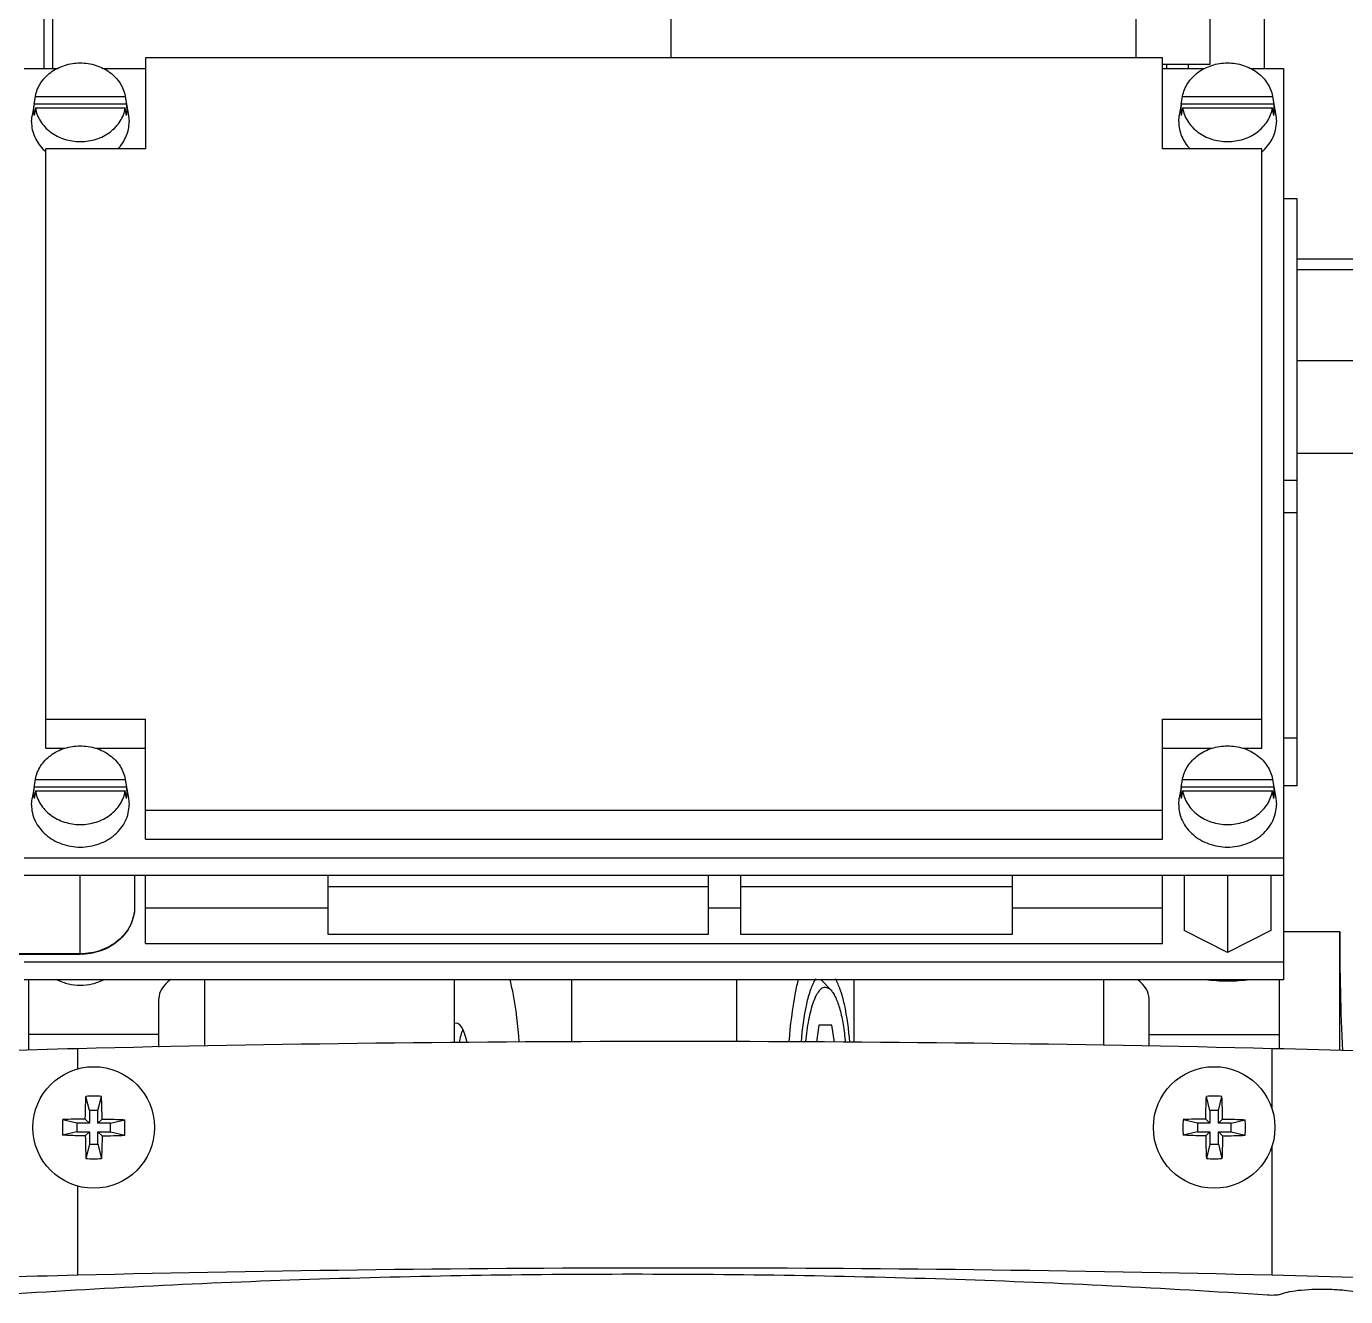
# Model space of a CAD drawing. Header units: millimetres. Extents: x 0 to 841, y 0 to 594.
# Drawn here: x 252.06 to 282.43, y 223.66 to 252.91 of the extents above; entities that cross this region are included whole.
import ezdxf

# ---------------------------------------------------------------- set-up
doc = ezdxf.new("R2010")
doc.units = ezdxf.units.MM
doc.header["$LTSCALE"] = 46.255
doc.layers.get('0').update_dxf_attribs({"linetype": 'CONTINUOUS'})
doc.layers.add('AXIS', color=7, linetype='CONTINUOUS')

msp = doc.modelspace()

# ---------------------------------------------------------------- linework, layer by layer
at = {"color": 7, "linetype": 'CONTINUOUS'}
for p, q in [((280.556, 263.75), (280.556, 251.942)), ((252.456, 263.561), (252.456, 251.942)), ((252.656, 259.391), (252.656, 251.942)), ((279.306, 258.53), (279.306, 252.03)), ((266.906, 252.184), (266.906, 254.678)), ((277.606, 252.184), (277.606, 254.678)), ((278.214, 252.184), (254.798, 252.184)), ((254.798, 252.184), (254.798, 250.089)), ((278.214, 250.089), (278.214, 252.184)), ((252.006, 251.942), (252.769, 251.942)), ((253.828, 251.942), (254.798, 251.942)), ((279.306, 252.03), (278.214, 252.03)), ((278.214, 251.942), (279.185, 251.942)), ((280.244, 251.942), (281.006, 251.942)), ((281.006, 251.942), (281.006, 230.955)), ((252.232, 251.117), (252.263, 251.292)), ((252.263, 251.292), (252.264, 251.3)), ((252.263, 251.292), (254.334, 251.292)), ((254.332, 251.3), (254.334, 251.292)), ((254.334, 251.292), (254.364, 251.117)), ((278.648, 251.117), (278.679, 251.292)), ((278.679, 251.292), (278.68, 251.3)), ((278.679, 251.292), (280.75, 251.292)), ((280.748, 251.3), (280.75, 251.292)), ((280.75, 251.292), (280.78, 251.117)), ((252.232, 251.117), (252.186, 250.86)), ((254.364, 251.117), (252.232, 251.117)), ((252.263, 251.033), (252.232, 250.858)), ((252.263, 251.033), (254.334, 251.033)), ((254.364, 250.858), (254.334, 251.033)), ((254.365, 251.117), (254.41, 250.86)), ((278.648, 251.117), (278.602, 250.86)), ((280.78, 251.117), (278.648, 251.117)), ((278.679, 251.033), (278.648, 250.858)), ((278.679, 251.033), (280.75, 251.033)), ((280.78, 250.858), (280.75, 251.033)), ((280.781, 251.117), (280.826, 250.86)), ((252.173, 250.713), (252.186, 250.86)), ((254.41, 250.86), (254.423, 250.713)), ((278.589, 250.713), (278.602, 250.86)), ((280.826, 250.86), (280.839, 250.713)), ((254.798, 250.089), (252.506, 250.089)), ((252.506, 236.284), (252.506, 250.089)), ((280.506, 250.089), (278.214, 250.089)), ((280.506, 236.284), (280.506, 250.089)), ((281.006, 248.944), (281.306, 248.944)), ((281.306, 248.944), (281.306, 235.416)), ((281.306, 247.555), (282.756, 247.555)), ((281.306, 243.083), (283.489, 243.083)), ((281.306, 242.449), (281.006, 242.449)), ((281.006, 241.712), (281.306, 241.712)), ((252.506, 236.959), (254.798, 236.959)), ((254.798, 234.188), (254.798, 236.959)), ((278.214, 236.959), (280.506, 236.959)), ((278.214, 234.188), (278.214, 236.959)), ((281.306, 236.516), (281.006, 236.516)), ((252.506, 236.284), (252.94, 236.284)), ((253.656, 236.284), (254.798, 236.284)), ((278.214, 236.284), (279.356, 236.284)), ((280.072, 236.284), (280.506, 236.284)), ((252.232, 235.39), (252.263, 235.565)), ((252.263, 235.565), (252.264, 235.572)), ((252.263, 235.565), (254.334, 235.565)), ((254.332, 235.572), (254.334, 235.565)), ((254.334, 235.565), (254.364, 235.39)), ((278.648, 235.39), (278.679, 235.565)), ((278.679, 235.565), (278.68, 235.572)), ((278.679, 235.565), (280.75, 235.565)), ((280.748, 235.572), (280.75, 235.565)), ((280.75, 235.565), (280.78, 235.39)), ((252.173, 234.985), (252.186, 235.132)), ((252.232, 235.39), (252.186, 235.132)), ((254.364, 235.39), (252.232, 235.39)), ((252.263, 235.305), (252.232, 235.13)), ((252.263, 235.305), (254.334, 235.305)), ((254.364, 235.13), (254.334, 235.305)), ((254.365, 235.39), (254.41, 235.132)), ((254.41, 235.132), (254.423, 234.985)), ((278.589, 234.985), (278.602, 235.132)), ((278.648, 235.39), (278.602, 235.132)), ((280.78, 235.39), (278.648, 235.39)), ((278.679, 235.305), (278.648, 235.13)), ((278.679, 235.305), (280.75, 235.305)), ((280.78, 235.13), (280.75, 235.305)), ((280.781, 235.39), (280.826, 235.132)), ((280.826, 235.132), (280.839, 234.985)), ((281.306, 235.416), (281.006, 235.416)), ((254.798, 234.863), (278.214, 234.863)), ((254.798, 234.188), (278.214, 234.188)), ((281.006, 233.755), (252.006, 233.755)), ((281.006, 233.355), (252.006, 233.355)), ((253.298, 231.539), (253.298, 233.355)), ((254.548, 233.355), (254.548, 232.635)), ((254.798, 231.788), (254.798, 233.355)), ((259.006, 231.996), (259.006, 233.355)), ((267.756, 233.355), (267.756, 231.996)), ((268.506, 231.996), (268.506, 233.355)), ((274.756, 233.355), (274.756, 231.996)), ((278.214, 231.788), (278.214, 233.355)), ((278.714, 233.355), (278.714, 232.085)), ((279.714, 233.355), (279.714, 231.585)), ((280.714, 233.355), (280.714, 232.085)), ((267.756, 233.096), (259.006, 233.096)), ((274.756, 233.096), (268.506, 233.096)), ((254.798, 232.613), (259.006, 232.613)), ((267.756, 232.613), (268.506, 232.613)), ((274.756, 232.613), (278.214, 232.613)), ((279.714, 231.585), (278.714, 232.085)), ((280.714, 232.085), (279.714, 231.585)), ((254.798, 231.788), (278.214, 231.788)), ((267.756, 231.996), (259.006, 231.996)), ((274.756, 231.996), (268.506, 231.996)), ((282.296, 229.323), (282.296, 232.055)), ((253.298, 231.552), (250.798, 231.552)), ((253.298, 231.539), (250.798, 231.539)), ((281.006, 231.355), (252.006, 231.355)), ((281.006, 230.955), (252.006, 230.955)), ((252.106, 230.955), (252.106, 229.333)), ((256.156, 230.955), (256.156, 229.423)), ((261.906, 230.955), (261.906, 229.503)), ((264.606, 230.955), (264.606, 229.525)), ((268.406, 230.955), (268.406, 229.525)), ((270.36, 230.952), (270.584, 230.711)), ((271.106, 230.955), (271.106, 229.512)), ((276.856, 230.955), (276.856, 229.441)), ((280.906, 230.955), (280.906, 229.362)), ((255.106, 229.402), (255.106, 230.521)), ((277.906, 229.421), (277.906, 230.521)), ((255.106, 229.692), (252.106, 229.692)), ((270.304, 229.905), (270.247, 229.52)), ((270.603, 229.905), (270.304, 229.905)), ((270.661, 229.516), (270.603, 229.905)), ((277.906, 229.692), (280.906, 229.692)), ((253.238, 228.9), (253.238, 229.366)), ((280.738, 227.971), (280.738, 229.366)), ((253.509, 227.94), (253.427, 228.268)), ((253.703, 227.94), (253.785, 228.268)), ((279.309, 227.94), (279.227, 228.268)), ((279.503, 227.94), (279.585, 228.268)), ((253.703, 227.94), (253.509, 227.94)), ((253.509, 227.94), (253.509, 227.649)), ((253.703, 227.649), (253.703, 227.94)), ((279.503, 227.94), (279.309, 227.94)), ((279.309, 227.94), (279.309, 227.649)), ((279.503, 227.649), (279.503, 227.94)), ((253.219, 227.649), (252.89, 227.731)), ((253.509, 227.649), (253.219, 227.649)), ((253.219, 227.649), (253.219, 227.455)), ((253.509, 227.649), (253.413, 227.746)), ((253.703, 227.649), (253.8, 227.746)), ((253.994, 227.649), (253.703, 227.649)), ((253.994, 227.649), (254.322, 227.731)), ((253.994, 227.455), (253.994, 227.649)), ((279.019, 227.649), (278.69, 227.731)), ((279.309, 227.649), (279.019, 227.649)), ((279.019, 227.649), (279.019, 227.455)), ((279.309, 227.649), (279.213, 227.746)), ((279.503, 227.649), (279.6, 227.746)), ((279.794, 227.649), (279.503, 227.649)), ((279.794, 227.649), (280.122, 227.731)), ((279.794, 227.455), (279.794, 227.649)), ((253.219, 227.455), (252.89, 227.373)), ((253.219, 227.455), (253.509, 227.455)), ((253.509, 227.455), (253.413, 227.359)), ((253.509, 227.455), (253.509, 227.165)), ((253.703, 227.455), (253.994, 227.455)), ((253.703, 227.455), (253.8, 227.359)), ((253.703, 227.165), (253.703, 227.455)), ((253.994, 227.455), (254.322, 227.373)), ((279.019, 227.455), (278.69, 227.373)), ((279.019, 227.455), (279.309, 227.455)), ((279.309, 227.455), (279.213, 227.359)), ((279.309, 227.455), (279.309, 227.165)), ((279.503, 227.455), (279.794, 227.455)), ((279.503, 227.455), (279.6, 227.359)), ((279.503, 227.165), (279.503, 227.455)), ((279.794, 227.455), (280.122, 227.373)), ((253.509, 227.165), (253.427, 226.836)), ((253.509, 227.165), (253.703, 227.165)), ((253.703, 227.165), (253.785, 226.836)), ((279.309, 227.165), (279.227, 226.836)), ((279.309, 227.165), (279.503, 227.165)), ((279.503, 227.165), (279.585, 226.836)), ((280.738, 224.148), (280.738, 227.133)), ((253.238, 224.148), (253.238, 226.204))]:
    msp.add_line(p, q, dxfattribs=at)
for centre in [(253.606, 227.552), (279.406, 227.552)]:
    msp.add_circle(centre, 1.4, dxfattribs=at)
for centre, radius, start, end in [((253.033, 250.987), 0.812, 170.7744, 179.9851), ((253.033, 250.988), 0.812, 180.0149, 189.2256), ((253.563, 250.987), 0.812, 0.0149, 9.2256), ((253.563, 250.988), 0.812, 350.7744, 359.9851), ((279.449, 250.987), 0.812, 170.7744, 179.9851), ((279.449, 250.988), 0.812, 180.0149, 189.2256), ((279.979, 250.987), 0.812, 0.0149, 9.2256), ((279.979, 250.988), 0.812, 350.7744, 359.9851), ((253.194, 250.822), 1.056, 226.9279, 229.2148), ((279.819, 250.822), 1.056, 310.7852, 313.0721), ((253.033, 235.259), 0.812, 170.7744, 179.9851), ((253.033, 235.26), 0.812, 180.0149, 189.2256), ((253.563, 235.259), 0.812, 0.0149, 9.2256), ((253.563, 235.26), 0.812, 350.7744, 359.9851), ((279.449, 235.259), 0.812, 170.7744, 179.9851), ((279.449, 235.26), 0.812, 180.0149, 189.2256), ((279.979, 235.259), 0.812, 0.0149, 9.2256), ((279.979, 235.26), 0.812, 350.7744, 359.9851), ((341.653, 232.053), 59.357, 179.99794, 182.64217), ((253.606, 223.733), 4.539, 89.9959, 92.2556), ((253.606, 223.733), 4.539, 87.7444, 90.0041), ((239.126, 227.598), 14.675, 0.576, 2.6162), ((279.406, 223.733), 4.539, 89.9959, 92.2556), ((279.406, 223.733), 4.539, 87.7444, 90.0041), ((264.926, 227.598), 14.675, 0.576, 2.6162), ((257.439, 227.552), 4.552, 177.747, 182.253), ((253.56, 213.072), 14.675, 90.576, 92.6162), ((249.773, 227.552), 4.552, 357.747, 2.253), ((283.239, 227.552), 4.552, 177.747, 182.253), ((279.36, 213.072), 14.675, 90.576, 92.6162), ((275.573, 227.552), 4.552, 357.747, 2.253), ((268.087, 227.506), 14.675, 180.576, 182.6162), ((253.652, 242.033), 14.675, 270.576, 272.6162), ((293.887, 227.506), 14.675, 180.576, 182.6162), ((279.452, 242.033), 14.675, 270.576, 272.6162), ((253.606, 231.371), 4.539, 267.7444, 270.0041), ((253.606, 231.371), 4.539, 269.9959, 272.2556), ((279.406, 231.371), 4.539, 267.7444, 270.0041), ((279.406, 231.371), 4.539, 269.9959, 272.2556)]:
    msp.add_arc(centre, radius, start, end, dxfattribs=at)
for centre, major_axis, ratio, start_param, end_param in [((257.106, 230.521), (2, 0), 0.43835, 2.620482, 3.141593), ((275.906, 230.521), (2, 0), 0.43835, 0, 0.521111), ((261.948, 228.905), (0, 1.05), 0.298858, 5.323841, 6.41803), ((258.738, 222.477), (40, 0), 0.173886, 1.708733, 1.897845), ((266.988, 212.143), (100, 0), 0.173886, 1.432859, 1.708733), ((275.238, 222.477), (40, 0), 0.173886, 1.324147, 1.432859), ((266.988, 206.925), (100, 0), 0.173886, 1.432859, 1.708733), ((258.738, 217.259), (40, 0), 0.173886, 1.708733, 1.897845), ((275.238, 217.259), (40, 0), 0.173886, 1.324147, 1.432859)]:
    msp.add_ellipse(centre, major_axis=major_axis, ratio=ratio, start_param=start_param, end_param=end_param, dxfattribs=at)
for points, knots in [([(252.264, 251.3), (252.273, 251.353), (252.303, 251.459), (252.38, 251.606), (252.485, 251.74), (252.66, 251.895), (252.933, 252.032), (253.298, 252.087), (253.664, 252.032), (253.936, 251.895), (254.112, 251.74), (254.217, 251.606), (254.293, 251.459), (254.323, 251.353), (254.332, 251.3)], [0, 0, 0, 0, 0.058135, 0.117283, 0.177815, 0.239905, 0.368045, 0.5, 0.631955, 0.760095, 0.822185, 0.882717, 0.941865, 1, 1, 1, 1]), ([(278.68, 251.3), (278.689, 251.353), (278.719, 251.459), (278.796, 251.606), (278.901, 251.74), (279.076, 251.895), (279.349, 252.032), (279.714, 252.087), (280.08, 252.032), (280.352, 251.895), (280.528, 251.74), (280.633, 251.606), (280.709, 251.459), (280.739, 251.353), (280.748, 251.3)], [0, 0, 0, 0, 0.058135, 0.117283, 0.177815, 0.239905, 0.368045, 0.5, 0.631955, 0.760095, 0.822185, 0.882717, 0.941865, 1, 1, 1, 1]), ([(252.263, 251.033), (252.272, 250.979), (252.301, 250.873), (252.376, 250.724), (252.481, 250.589), (252.657, 250.432), (252.931, 250.294), (253.298, 250.238), (253.666, 250.294), (253.94, 250.432), (254.115, 250.589), (254.22, 250.724), (254.295, 250.873), (254.325, 250.979), (254.334, 251.033)], [0, 0, 0, 0, 0.058127, 0.117256, 0.177769, 0.239847, 0.367995, 0.5, 0.632005, 0.760153, 0.822231, 0.882744, 0.941873, 1, 1, 1, 1]), ([(278.679, 251.033), (278.688, 250.979), (278.717, 250.873), (278.792, 250.724), (278.897, 250.589), (279.073, 250.432), (279.347, 250.294), (279.714, 250.238), (280.082, 250.294), (280.356, 250.432), (280.531, 250.589), (280.636, 250.724), (280.711, 250.873), (280.741, 250.979), (280.75, 251.033)], [0, 0, 0, 0, 0.058127, 0.117256, 0.177769, 0.239847, 0.367995, 0.5, 0.632005, 0.760153, 0.822231, 0.882744, 0.941873, 1, 1, 1, 1]), ([(252.173, 250.713), (252.173, 250.652), (252.186, 250.529), (252.245, 250.353), (252.341, 250.19), (252.426, 250.094), (252.473, 250.051)], [0, 0, 0, 0, 0.243836, 0.490387, 0.741952, 1, 1, 1, 1]), ([(254.161, 250.088), (254.203, 250.131), (254.277, 250.223), (254.36, 250.377), (254.412, 250.542), (254.423, 250.656), (254.423, 250.713)], [0, 0, 0, 0, 0.257201, 0.508552, 0.755463, 1, 1, 1, 1]), ([(278.589, 250.713), (278.589, 250.656), (278.601, 250.542), (278.652, 250.377), (278.735, 250.223), (278.81, 250.131), (278.851, 250.088)], [0, 0, 0, 0, 0.244537, 0.491448, 0.742799, 1, 1, 1, 1]), ([(280.539, 250.051), (280.586, 250.094), (280.671, 250.19), (280.767, 250.353), (280.826, 250.529), (280.839, 250.652), (280.839, 250.713)], [0, 0, 0, 0, 0.258048, 0.509613, 0.756164, 1, 1, 1, 1]), ([(252.264, 235.572), (252.273, 235.625), (252.303, 235.731), (252.38, 235.878), (252.485, 236.012), (252.66, 236.167), (252.933, 236.304), (253.298, 236.359), (253.664, 236.304), (253.936, 236.167), (254.112, 236.012), (254.217, 235.878), (254.293, 235.731), (254.323, 235.625), (254.332, 235.572)], [0, 0, 0, 0, 0.058135, 0.117283, 0.177815, 0.239905, 0.368045, 0.5, 0.631955, 0.760095, 0.822185, 0.882717, 0.941865, 1, 1, 1, 1]), ([(278.68, 235.572), (278.689, 235.625), (278.719, 235.731), (278.796, 235.878), (278.901, 236.012), (279.076, 236.167), (279.349, 236.304), (279.714, 236.359), (280.08, 236.304), (280.352, 236.167), (280.528, 236.012), (280.633, 235.878), (280.709, 235.731), (280.739, 235.625), (280.748, 235.572)], [0, 0, 0, 0, 0.058135, 0.117283, 0.177815, 0.239905, 0.368045, 0.5, 0.631955, 0.760095, 0.822185, 0.882717, 0.941865, 1, 1, 1, 1]), ([(252.263, 235.305), (252.272, 235.251), (252.301, 235.145), (252.376, 234.996), (252.481, 234.861), (252.657, 234.704), (252.931, 234.566), (253.298, 234.51), (253.666, 234.566), (253.94, 234.704), (254.115, 234.861), (254.22, 234.996), (254.295, 235.145), (254.325, 235.251), (254.334, 235.305)], [0, 0, 0, 0, 0.058127, 0.117256, 0.177769, 0.239847, 0.367995, 0.5, 0.632005, 0.760153, 0.822231, 0.882744, 0.941873, 1, 1, 1, 1]), ([(278.679, 235.305), (278.688, 235.251), (278.717, 235.145), (278.792, 234.996), (278.897, 234.861), (279.073, 234.704), (279.347, 234.566), (279.714, 234.51), (280.082, 234.566), (280.356, 234.704), (280.531, 234.861), (280.636, 234.996), (280.711, 235.145), (280.741, 235.251), (280.75, 235.305)], [0, 0, 0, 0, 0.058127, 0.117256, 0.177769, 0.239847, 0.367995, 0.5, 0.632005, 0.760153, 0.822231, 0.882744, 0.941873, 1, 1, 1, 1]), ([(252.173, 234.985), (252.173, 234.921), (252.188, 234.792), (252.253, 234.607), (252.358, 234.438), (252.5, 234.289), (252.671, 234.168), (252.933, 234.047), (253.298, 233.985), (253.663, 234.047), (253.925, 234.168), (254.097, 234.289), (254.238, 234.438), (254.343, 234.607), (254.408, 234.792), (254.423, 234.921), (254.423, 234.985)], [0, 0, 0, 0, 0.058089, 0.116891, 0.176996, 0.238758, 0.302267, 0.367347, 0.5, 0.632653, 0.697733, 0.761242, 0.823004, 0.883109, 0.941911, 1, 1, 1, 1]), ([(278.589, 234.985), (278.589, 234.921), (278.604, 234.792), (278.669, 234.607), (278.774, 234.438), (278.916, 234.289), (279.087, 234.168), (279.349, 234.047), (279.714, 233.985), (280.079, 234.047), (280.341, 234.168), (280.513, 234.289), (280.654, 234.438), (280.759, 234.607), (280.824, 234.792), (280.839, 234.921), (280.839, 234.985)], [0, 0, 0, 0, 0.058089, 0.116891, 0.176996, 0.238758, 0.302267, 0.367347, 0.5, 0.632653, 0.697733, 0.761242, 0.823004, 0.883109, 0.941911, 1, 1, 1, 1]), ([(254.548, 232.635), (254.548, 232.49), (254.479, 232.193), (254.193, 231.83), (253.779, 231.593), (253.459, 231.539), (253.298, 231.539)], [0, 0, 0, 0, 0.236197, 0.480578, 0.736335, 1, 1, 1, 1]), ([(254.548, 232.635), (254.548, 232.493), (254.479, 232.2), (254.195, 231.841), (253.781, 231.606), (253.46, 231.552), (253.298, 231.552)], [0, 0, 0, 0, 0.233217, 0.476599, 0.733669, 1, 1, 1, 1]), ([(252.767, 230.954), (252.848, 230.913), (253.022, 230.85), (253.298, 230.818), (253.574, 230.85), (253.748, 230.913), (253.829, 230.954)], [0, 0, 0, 0, 0.247872, 0.5, 0.752128, 1, 1, 1, 1]), ([(263.183, 230.97), (263.21, 230.863), (263.313, 230.386), (263.37, 229.899), (263.398, 229.521)], [0, 0, 0, 0, 0.224831, 1, 1, 1, 1]), ([(269.829, 230.97), (269.803, 230.864), (269.7, 230.389), (269.643, 229.905), (269.614, 229.53)], [0, 0, 0, 0, 0.224904, 1, 1, 1, 1]), ([(270.224, 230.973), (270.178, 230.896), (270.097, 230.705), (269.966, 230.224), (269.915, 229.816), (269.894, 229.525)], [0, 0, 0, 0, 0.180605, 0.413494, 1, 1, 1, 1]), ([(271.014, 229.514), (270.993, 229.807), (270.943, 230.218), (270.811, 230.703), (270.73, 230.895), (270.683, 230.973)], [0, 0, 0, 0, 0.586613, 0.819539, 1, 1, 1, 1]), ([(279.714, 230.919), (279.627, 230.919), (279.454, 230.925), (279.282, 230.944), (279.197, 230.955)], [0, 0, 0, 0, 0.50337, 1, 1, 1, 1]), ([(280.232, 230.955), (280.146, 230.944), (279.974, 230.925), (279.801, 230.919), (279.714, 230.919)], [0, 0, 0, 0, 0.49663, 1, 1, 1, 1]), ([(270.454, 230.78), (270.441, 230.78), (270.415, 230.776), (270.377, 230.758), (270.34, 230.729), (270.288, 230.673), (270.229, 230.574), (270.166, 230.425), (270.11, 230.24), (270.062, 230.024), (270.023, 229.782), (270.004, 229.612), (269.996, 229.523)], [0, 0, 0, 0, 0.027039, 0.056204, 0.089135, 0.126921, 0.219186, 0.335005, 0.473577, 0.632736, 0.809432, 1, 1, 1, 1]), ([(270.454, 230.78), (270.476, 230.78), (270.527, 230.765), (270.565, 230.732), (270.584, 230.711)], [0, 0, 0, 0, 0.451566, 1, 1, 1, 1]), ([(270.584, 230.711), (270.605, 230.689), (270.645, 230.633), (270.697, 230.533), (270.745, 230.41), (270.808, 230.205), (270.87, 229.905), (270.9, 229.651), (270.913, 229.515)], [0, 0, 0, 0, 0.07357, 0.163063, 0.268672, 0.389753, 0.673171, 1, 1, 1, 1]), ([(262.103, 229.804), (262.084, 229.761), (262.052, 229.662), (262.03, 229.561), (262.02, 229.505)], [0, 0, 0, 0, 0.451398, 1, 1, 1, 1]), ([(253.413, 227.746), (253.413, 227.791), (253.416, 227.965), (253.421, 228.139), (253.427, 228.268)], [0, 0, 0, 0, 0.258643, 1, 1, 1, 1]), ([(279.213, 227.746), (279.213, 227.791), (279.216, 227.965), (279.221, 228.139), (279.227, 228.268)], [0, 0, 0, 0, 0.258643, 1, 1, 1, 1]), ([(253.8, 227.746), (253.845, 227.745), (254.019, 227.742), (254.193, 227.737), (254.322, 227.731)], [0, 0, 0, 0, 0.258643, 1, 1, 1, 1]), ([(279.6, 227.746), (279.645, 227.745), (279.819, 227.742), (279.993, 227.737), (280.122, 227.731)], [0, 0, 0, 0, 0.258643, 1, 1, 1, 1]), ([(253.413, 227.359), (253.368, 227.359), (253.193, 227.362), (253.019, 227.367), (252.89, 227.373)], [0, 0, 0, 0, 0.258643, 1, 1, 1, 1]), ([(253.8, 227.359), (253.799, 227.314), (253.796, 227.139), (253.791, 226.965), (253.785, 226.836)], [0, 0, 0, 0, 0.258643, 1, 1, 1, 1]), ([(279.213, 227.359), (279.168, 227.359), (278.993, 227.362), (278.819, 227.367), (278.69, 227.373)], [0, 0, 0, 0, 0.258643, 1, 1, 1, 1]), ([(279.6, 227.359), (279.599, 227.314), (279.596, 227.139), (279.591, 226.965), (279.585, 226.836)], [0, 0, 0, 0, 0.258643, 1, 1, 1, 1]), ([(251.39, 223.696), (253.781, 223.859), (258.654, 224.099), (266.013, 224.217), (273.372, 224.099), (278.245, 223.859), (280.636, 223.696)], [0, 0, 0, 0, 0.245698, 0.5, 0.754302, 1, 1, 1, 1]), ([(280.636, 223.696), (280.699, 223.692), (280.79, 223.692), (280.898, 223.704), (280.943, 223.713), (280.959, 223.72)], [0, 0, 0, 0, 0.584763, 0.831926, 1, 1, 1, 1]), ([(280.959, 223.72), (281.017, 223.745), (281.167, 223.78), (281.539, 223.828), (281.962, 223.836), (282.379, 223.811), (282.606, 223.78), (282.75, 223.746), (282.822, 223.719), (282.87, 223.694), (282.888, 223.667), (282.888, 223.656)], [0, 0, 0, 0, 0.094781, 0.231936, 0.570234, 0.733004, 0.866433, 0.917497, 0.956459, 0.983153, 1, 1, 1, 1])]:
    msp.add_open_spline(points, degree=3, knots=knots, dxfattribs=at)
at = {"layer": 'AXIS', "color": 7, "linetype": 'CONTINUOUS'}
for p, q in [((278.306, 252.03), (278.306, 251.942)), ((278.806, 252.03), (278.806, 251.942)), ((283.719, 247.305), (281.306, 247.305)), ((281.306, 245.217), (283.719, 245.217)), ((282.296, 232.055), (281.006, 232.055))]:
    msp.add_line(p, q, dxfattribs=at)

doc.saveas('drawing.dxf')
